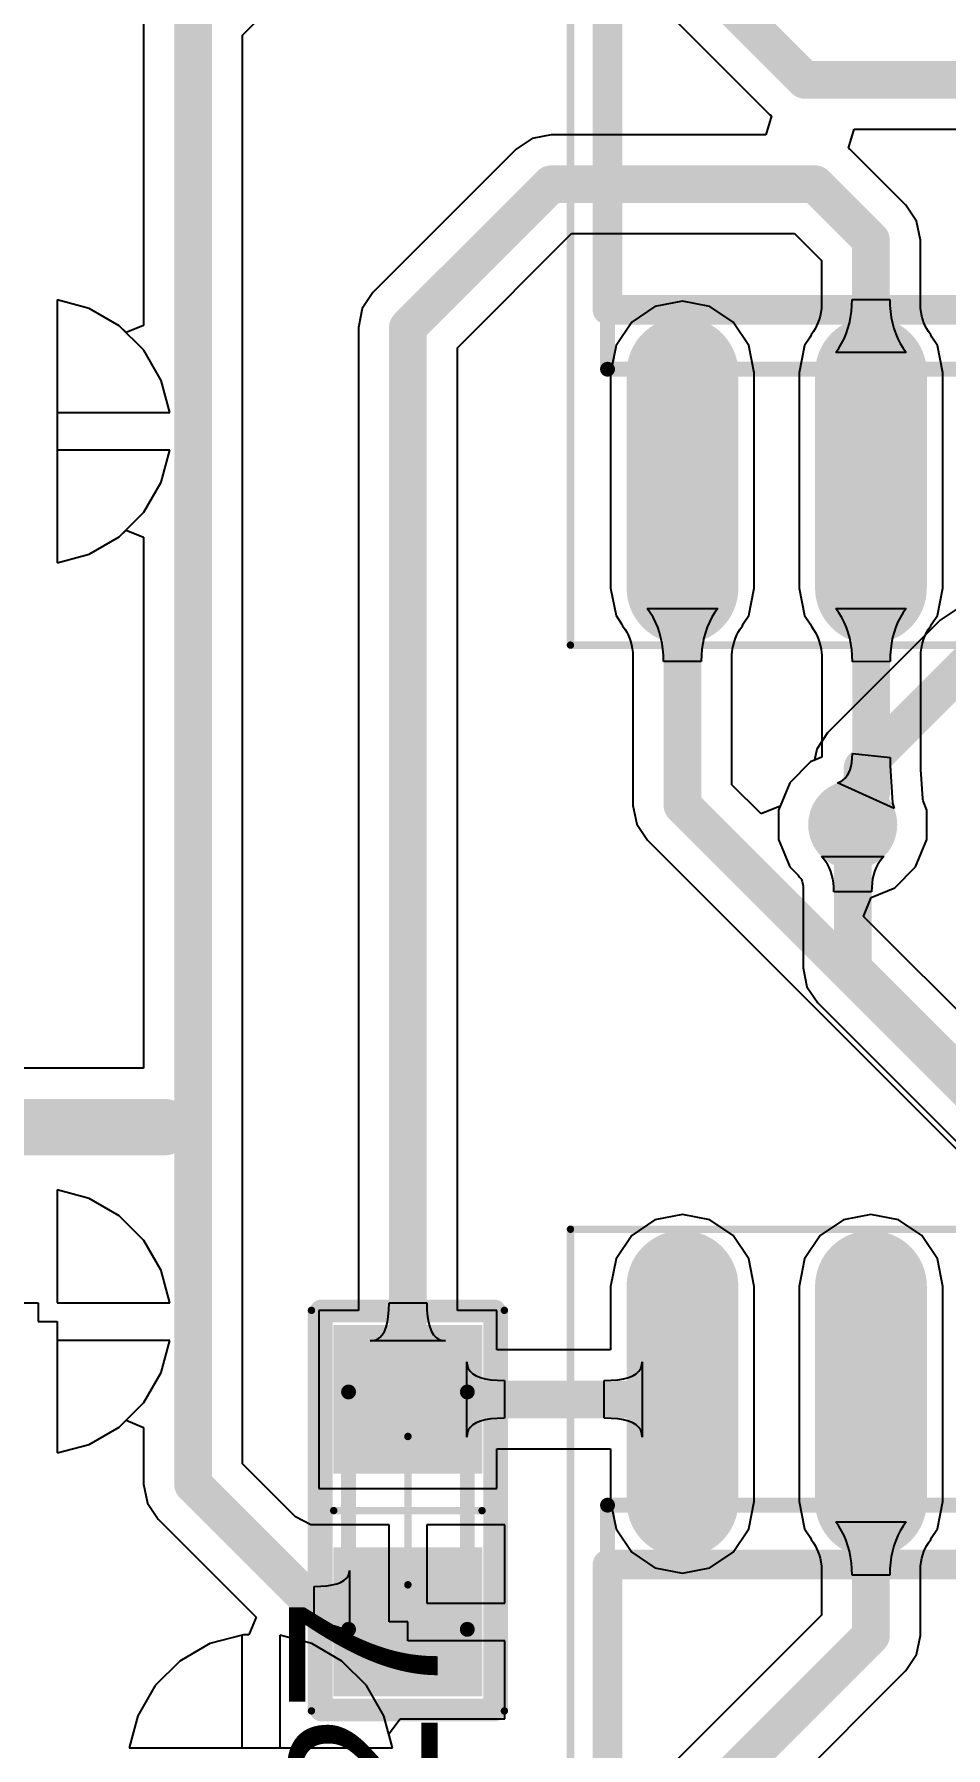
# Model space of a CAD drawing. Header units: inches. Extents: x 1.37 to 4.6, y 1.74 to 5.29.
# Drawn here: x 1.7706 to 2.0124, y 2.4853 to 2.94 of the extents above; entities that cross this region are included whole.
import ezdxf

# ---------------------------------------------------------------- set-up
doc = ezdxf.new("R2010")
doc.units = ezdxf.units.IN
doc.header["$MEASUREMENT"] = 0
for name, color, linetype in [('BottomLayer', 5, 'Continuous'), ('Mechanical13', 56, 'Continuous'), ('Mechanical15', 56, 'Continuous'), ('TopLayer', 1, 'Continuous'), ('TopOverlay', 2, 'Continuous'), ('TopPaste', 8, 'Continuous'), ('TopSolder', 216, 'Continuous'), ('ViaHoleLayer', 16, 'Continuous')]:
    doc.layers.add(name, color=color, linetype=linetype)
doc.styles.add('Arial', font='', dxfattribs={"height": 0.2})
doc.styles.get('Arial').set_extended_font_data('Arial')

# ---------------------------------------------------------------- blocks, each defined once
blk = doc.blocks.new('SOP_16_16')
at = {"layer": 'TopLayer'}
h = blk.add_hatch(color=1, dxfattribs=at)
edge = h.paths.add_edge_path()
edge.add_arc((0.13484, -0.125), 0.01083, 270, 450)
edge.add_line((0.13484, -0.11417), (0.07776, -0.11417))
edge.add_arc((0.07776, -0.125), 0.01083, 90, 270)
edge.add_line((0.07776, -0.13583), (0.13484, -0.13583))
h = blk.add_hatch(color=1, dxfattribs=at)
edge = h.paths.add_edge_path()
edge.add_arc((0.13484, -0.175), 0.01083, 270, 450)
edge.add_line((0.13484, -0.16417), (0.07776, -0.16417))
edge.add_arc((0.07776, -0.175), 0.01083, 90, 270)
edge.add_line((0.07776, -0.18583), (0.13484, -0.18583))
at = {"layer": 'TopPaste'}
h = blk.add_hatch(color=8, dxfattribs=at)
edge = h.paths.add_edge_path()
edge.add_arc((0.13484, -0.125), 0.01083, 270, 450)
edge.add_line((0.13484, -0.11417), (0.07776, -0.11417))
edge.add_arc((0.07776, -0.125), 0.01083, 90, 270)
edge.add_line((0.07776, -0.13583), (0.13484, -0.13583))
h = blk.add_hatch(color=8, dxfattribs=at)
edge = h.paths.add_edge_path()
edge.add_arc((0.13484, -0.175), 0.01083, 270, 450)
edge.add_line((0.13484, -0.16417), (0.07776, -0.16417))
edge.add_arc((0.07776, -0.175), 0.01083, 90, 270)
edge.add_line((0.07776, -0.18583), (0.13484, -0.18583))
at = {"layer": 'TopSolder'}
h = blk.add_hatch(color=216, dxfattribs=at)
edge = h.paths.add_edge_path()
edge.add_arc((0.13484, -0.125), 0.01483, 270, 450)
edge.add_line((0.13484, -0.11017), (0.07776, -0.11017))
edge.add_arc((0.07776, -0.125), 0.01483, 90, 270)
edge.add_line((0.07776, -0.13983), (0.13484, -0.13983))
h = blk.add_hatch(color=216, dxfattribs=at)
edge = h.paths.add_edge_path()
edge.add_arc((0.13484, -0.175), 0.01483, 270, 450)
edge.add_line((0.13484, -0.16017), (0.07776, -0.16017))
edge.add_arc((0.07776, -0.175), 0.01483, 90, 270)
edge.add_line((0.07776, -0.18983), (0.13484, -0.18983))
at = {"layer": 'Mechanical13', "const_width": 0.00394}
for points in [[(0.07677, -0.19488), (0.07677, 0.19488)], [(0.07677, -0.19488), (-0.07677, -0.19488)]]:
    blk.add_lwpolyline(points, dxfattribs=at)
at = {"layer": 'Mechanical13', "const_width": 0.00197}
blk.add_lwpolyline([(0.07579, -0.19488, 1), (0.07776, -0.19488, 1)], format="xyb", close=True, dxfattribs=at)
blk.add_lwpolyline([(0.07579, -0.19488, 1), (0.07776, -0.19488, 1)], format="xyb", close=True, dxfattribs=at)
at = {"layer": 'Mechanical15', "const_width": 0.00197}
for points in [[(0.15, -0.20472), (0.15, 0.20472)], [(0.15, -0.20472), (-0.15, -0.20472)]]:
    blk.add_lwpolyline(points, dxfattribs=at)
at = {"layer": 'Mechanical15', "const_width": 0.000984}
blk.add_lwpolyline([(0.14951, -0.20472, 1), (0.15049, -0.20472, 1)], format="xyb", close=True, dxfattribs=at)
blk.add_lwpolyline([(0.14951, -0.20472, 1), (0.15049, -0.20472, 1)], format="xyb", close=True, dxfattribs=at)
at = {"layer": 'TopOverlay', "const_width": 0.00787}
for points in [[(0.06102, -0.19488), (0.06102, 0.19488)], [(0.06102, -0.19488), (-0.06102, -0.19488)]]:
    blk.add_lwpolyline(points, dxfattribs=at)
at = {"layer": 'TopOverlay', "const_width": 0.00394}
blk.add_lwpolyline([(0.05906, -0.19488, 1), (0.06299, -0.19488, 1)], format="xyb", close=True, dxfattribs=at)
blk.add_lwpolyline([(0.05906, -0.19488, 1), (0.06299, -0.19488, 1)], format="xyb", close=True, dxfattribs=at)
blk = doc.blocks.new('SOP_16_17')
at = {"layer": 'TopLayer'}
h = blk.add_hatch(color=1, dxfattribs=at)
edge = h.paths.add_edge_path()
edge.add_arc((0.13484, 0.175), 0.01083, 270, 450)
edge.add_line((0.13484, 0.18583), (0.07776, 0.18583))
edge.add_arc((0.07776, 0.175), 0.01083, 90, 270)
edge.add_line((0.07776, 0.16417), (0.13484, 0.16417))
h = blk.add_hatch(color=1, dxfattribs=at)
edge = h.paths.add_edge_path()
edge.add_arc((0.13484, 0.125), 0.01083, 270, 450)
edge.add_line((0.13484, 0.13583), (0.07776, 0.13583))
edge.add_arc((0.07776, 0.125), 0.01083, 90, 270)
edge.add_line((0.07776, 0.11417), (0.13484, 0.11417))
at = {"layer": 'TopPaste'}
h = blk.add_hatch(color=8, dxfattribs=at)
edge = h.paths.add_edge_path()
edge.add_arc((0.13484, 0.175), 0.01083, 270, 450)
edge.add_line((0.13484, 0.18583), (0.07776, 0.18583))
edge.add_arc((0.07776, 0.175), 0.01083, 90, 270)
edge.add_line((0.07776, 0.16417), (0.13484, 0.16417))
h = blk.add_hatch(color=8, dxfattribs=at)
edge = h.paths.add_edge_path()
edge.add_arc((0.13484, 0.125), 0.01083, 270, 450)
edge.add_line((0.13484, 0.13583), (0.07776, 0.13583))
edge.add_arc((0.07776, 0.125), 0.01083, 90, 270)
edge.add_line((0.07776, 0.11417), (0.13484, 0.11417))
at = {"layer": 'TopSolder'}
h = blk.add_hatch(color=216, dxfattribs=at)
edge = h.paths.add_edge_path()
edge.add_arc((0.13484, 0.175), 0.01483, 270, 450)
edge.add_line((0.13484, 0.18983), (0.07776, 0.18983))
edge.add_arc((0.07776, 0.175), 0.01483, 90, 270)
edge.add_line((0.07776, 0.16017), (0.13484, 0.16017))
h = blk.add_hatch(color=216, dxfattribs=at)
edge = h.paths.add_edge_path()
edge.add_arc((0.13484, 0.125), 0.01483, 270, 450)
edge.add_line((0.13484, 0.13983), (0.07776, 0.13983))
edge.add_arc((0.07776, 0.125), 0.01483, 90, 270)
edge.add_line((0.07776, 0.11017), (0.13484, 0.11017))
at = {"layer": 'Mechanical13', "const_width": 0.00394}
for points in [[(-0.07677, 0.19488), (0.07677, 0.19488)], [(0.07677, 0.19488), (0.07677, -0.19488)]]:
    blk.add_lwpolyline(points, dxfattribs=at)
at = {"layer": 'Mechanical13', "const_width": 0.00197}
blk.add_lwpolyline([(0.07579, 0.19488, 1), (0.07776, 0.19488, 1)], format="xyb", close=True, dxfattribs=at)
blk.add_lwpolyline([(0.07579, 0.19488, 1), (0.07776, 0.19488, 1)], format="xyb", close=True, dxfattribs=at)
at = {"layer": 'Mechanical15', "const_width": 0.00197}
for points in [[(-0.15, 0.20472), (0.15, 0.20472)], [(0.15, 0.20472), (0.15, -0.20472)]]:
    blk.add_lwpolyline(points, dxfattribs=at)
at = {"layer": 'Mechanical15', "const_width": 0.000984}
blk.add_lwpolyline([(0.14951, 0.20472, 1), (0.15049, 0.20472, 1)], format="xyb", close=True, dxfattribs=at)
blk.add_lwpolyline([(0.14951, 0.20472, 1), (0.15049, 0.20472, 1)], format="xyb", close=True, dxfattribs=at)
at = {"layer": 'TopOverlay', "const_width": 0.00787}
for points in [[(-0.06102, 0.19488), (0.06102, 0.19488)], [(0.06102, 0.19488), (0.06102, -0.19488)]]:
    blk.add_lwpolyline(points, dxfattribs=at)
at = {"layer": 'TopOverlay', "const_width": 0.00394}
blk.add_lwpolyline([(0.05906, 0.19488, 1), (0.06299, 0.19488, 1)], format="xyb", close=True, dxfattribs=at)
blk.add_lwpolyline([(0.05906, 0.19488, 1), (0.06299, 0.19488, 1)], format="xyb", close=True, dxfattribs=at)
blk = doc.blocks.new('CAP_0603_161')
at = {"layer": 'TopLayer'}
for points in [[(-0.04728, 0.01875), (-0.01578, 0.01875), (-0.01578, -0.01275), (-0.04728, -0.01275)], [(0.01178, 0.01875), (0.04328, 0.01875), (0.04328, -0.01275), (0.01178, -0.01275)]]:
    blk.add_hatch(color=1, dxfattribs=at).paths.add_polyline_path(points)
at = {"layer": 'TopPaste'}
for points in [[(-0.04728, 0.01875), (-0.01578, 0.01875), (-0.01578, -0.01275), (-0.04728, -0.01275)], [(0.01178, 0.01875), (0.04328, 0.01875), (0.04328, -0.01275), (0.01178, -0.01275)]]:
    blk.add_hatch(color=8, dxfattribs=at).paths.add_polyline_path(points)
at = {"layer": 'TopSolder'}
for points in [[(-0.05128, 0.02275), (-0.01178, 0.02275), (-0.01178, -0.01675), (-0.05128, -0.01675)], [(0.00778, 0.02275), (0.04728, 0.02275), (0.04728, -0.01675), (0.00778, -0.01675)]]:
    blk.add_hatch(color=216, dxfattribs=at).paths.add_polyline_path(points)
at = {"layer": 'Mechanical13', "const_width": 0.00394}
for points in [[(-0.0335, 0.01875), (0.0295, 0.01875)], [(-0.0335, 0.01875), (-0.0335, -0.01275)], [(0.0295, 0.01875), (0.0295, -0.01275)], [(-0.0335, -0.01275), (0.0295, -0.01275)]]:
    blk.add_lwpolyline(points, dxfattribs=at)
at = {"layer": 'Mechanical13', "const_width": 0.00197}
for points in [[(-0.03448, 0.01875, 1), (-0.03251, 0.01875, 1)], [(-0.03448, 0.01875, 1), (-0.03251, 0.01875, 1)], [(0.02851, 0.01875, 1), (0.03048, 0.01875, 1)], [(0.02851, 0.01875, 1), (0.03048, 0.01875, 1)], [(-0.03448, -0.01275, 1), (-0.03251, -0.01275, 1)], [(-0.03448, -0.01275, 1), (-0.03251, -0.01275, 1)], [(0.02851, -0.01275, 1), (0.03048, -0.01275, 1)], [(0.02851, -0.01275, 1), (0.03048, -0.01275, 1)]]:
    blk.add_lwpolyline(points, format="xyb", close=True, dxfattribs=at)
at = {"layer": 'Mechanical15', "const_width": 0.00197}
for points in [[(-0.05515, 0.02859), (0.05115, 0.02859)], [(-0.05515, 0.02859), (-0.05515, -0.02259)], [(0.05115, 0.02859), (0.05115, -0.02259)], [(-0.002, 0.02269), (-0.002, -0.01668)], [(-0.02168, 0.003), (0.01768, 0.003)], [(-0.05515, -0.02259), (0.05115, -0.02259)]]:
    blk.add_lwpolyline(points, dxfattribs=at)
at = {"layer": 'Mechanical15', "const_width": 0.000984}
for points in [[(-0.05564, 0.02859, 1), (-0.05466, 0.02859, 1)], [(-0.05564, 0.02859, 1), (-0.05466, 0.02859, 1)], [(0.05066, 0.02859, 1), (0.05164, 0.02859, 1)], [(0.05066, 0.02859, 1), (0.05164, 0.02859, 1)], [(-0.00249, 0.02269, 1), (-0.00151, 0.02269, 1)], [(-0.02218, 0.003, 1), (-0.02119, 0.003, 1)], [(0.01719, 0.003, 1), (0.01818, 0.003, 1)], [(-0.00249, -0.01668, 1), (-0.00151, -0.01668, 1)], [(-0.05564, -0.02259, 1), (-0.05466, -0.02259, 1)], [(-0.05564, -0.02259, 1), (-0.05466, -0.02259, 1)], [(0.05066, -0.02259, 1), (0.05164, -0.02259, 1)], [(0.05066, -0.02259, 1), (0.05164, -0.02259, 1)]]:
    blk.add_lwpolyline(points, format="xyb", close=True, dxfattribs=at)
at = {"layer": 'TopOverlay', "const_width": 0.006}
for points in [[(-0.05492, 0.026), (-0.048, 0.026)], [(-0.05492, 0.026), (-0.05492, -0.02)], [(-0.048, 0.026), (0.051, 0.026)], [(0.051, 0.026), (0.051, -0.02)], [(-0.05492, -0.02), (0.051, -0.02)]]:
    blk.add_lwpolyline(points, dxfattribs=at)
at = {"layer": 'TopOverlay', "const_width": 0.003}
for points in [[(-0.05642, 0.026, 1), (-0.05342, 0.026, 1)], [(-0.05642, 0.026, 1), (-0.05342, 0.026, 1)], [(-0.0495, 0.026, 1), (-0.0465, 0.026, 1)], [(-0.0495, 0.026, 1), (-0.0465, 0.026, 1)], [(0.0495, 0.026, 1), (0.0525, 0.026, 1)], [(0.0495, 0.026, 1), (0.0525, 0.026, 1)], [(-0.05642, -0.02, 1), (-0.05342, -0.02, 1)], [(-0.05642, -0.02, 1), (-0.05342, -0.02, 1)], [(0.0495, -0.02, 1), (0.0525, -0.02, 1)], [(0.0495, -0.02, 1), (0.0525, -0.02, 1)]]:
    blk.add_lwpolyline(points, format="xyb", close=True, dxfattribs=at)

msp = doc.modelspace()

# ---------------------------------------------------------------- hatches: boundary and pattern name
at = {"layer": 'BottomLayer'}
h = msp.add_hatch(color=5, dxfattribs=at)
edge = h.paths.add_edge_path()
edge.add_arc((1.98772, 2.73023), 0.01181, 0, 360)
at = {"layer": 'TopLayer'}
h = msp.add_hatch(color=1, dxfattribs=at)
edge = h.paths.add_edge_path()
edge.add_arc((1.98772, 2.73023), 0.01181, 0, 360)
at = {"layer": 'ViaHoleLayer'}
h = msp.add_hatch(color=16, dxfattribs=at)
edge = h.paths.add_edge_path()
edge.add_arc((1.98772, 2.73023), 0.00591, 0, 360)

# ---------------------------------------------------------------- linework, layer by layer
at = {"layer": 'BottomLayer'}
for p, q in [((1.78516, 2.86726), (1.77665, 2.86954)), ((1.77665, 2.86954), (1.77665, 2.83964)), ((1.79314, 2.86265), (1.78516, 2.86726)), ((1.79966, 2.85614), (1.79314, 2.86265)), ((1.80427, 2.84815), (1.79966, 2.85614)), ((1.80655, 2.83964), (1.80427, 2.84815)), ((1.77665, 2.83964), (1.80655, 2.83964)), ((1.80655, 2.82964), (1.77665, 2.82964)), ((1.77665, 2.82964), (1.77665, 2.79975)), ((1.80427, 2.82114), (1.80655, 2.82964)), ((1.79966, 2.81315), (1.80427, 2.82114)), ((1.79314, 2.80664), (1.79966, 2.81315)), ((1.78516, 2.80203), (1.79314, 2.80664)), ((1.77665, 2.79975), (1.78516, 2.80203)), ((2.01521, 2.78736), (2.01095, 2.78451)), ((2.01095, 2.78451), (1.98104, 2.7546)), ((1.98104, 2.7546), (1.97819, 2.75034)), ((1.97656, 2.74692), (1.97103, 2.74138)), ((1.9776, 2.74735), (1.97656, 2.74692)), ((1.97819, 2.75034), (1.9776, 2.74735)), ((1.97103, 2.74138), (1.96803, 2.73415)), ((1.96803, 2.73415), (1.96803, 2.72632)), ((1.96803, 2.72632), (1.97103, 2.71908)), ((1.98007, 2.72113), (1.97945, 2.7218)), ((1.97945, 2.7218), (1.99598, 2.7218)), ((1.98062, 2.7204), (1.98007, 2.72113)), ((1.98111, 2.71961), (1.98062, 2.7204)), ((1.98154, 2.71876), (1.98111, 2.71961)), ((1.99432, 2.71961), (1.99389, 2.71876)), ((1.99481, 2.7204), (1.99432, 2.71961)), ((1.99536, 2.72113), (1.99481, 2.7204)), ((1.99598, 2.7218), (1.99536, 2.72113)), ((1.97103, 2.71908), (1.97323, 2.71688)), ((1.97323, 2.71688), (1.97356, 2.71634)), ((1.97356, 2.71634), (1.97392, 2.71595)), ((1.97392, 2.71595), (1.97401, 2.71583)), ((1.97401, 2.71583), (1.9741, 2.71568)), ((1.9741, 2.71568), (1.97421, 2.71548)), ((1.97421, 2.71548), (1.97431, 2.7152)), ((1.97431, 2.7152), (1.97442, 2.71484)), ((1.97442, 2.71484), (1.97452, 2.71439)), ((1.9819, 2.71786), (1.98154, 2.71876)), ((1.98219, 2.71689), (1.9819, 2.71786)), ((1.98242, 2.71587), (1.98219, 2.71689)), ((1.98258, 2.71479), (1.98242, 2.71587)), ((1.98268, 2.71364), (1.98258, 2.71479)), ((1.99285, 2.71479), (1.99275, 2.71364)), ((1.99301, 2.71587), (1.99285, 2.71479)), ((1.99324, 2.71689), (1.99301, 2.71587)), ((1.99353, 2.71786), (1.99324, 2.71689)), ((1.99389, 2.71876), (1.99353, 2.71786)), ((1.97452, 2.71439), (1.97459, 2.71397)), ((1.97459, 2.71397), (1.97459, 2.69228)), ((1.98272, 2.71244), (1.98268, 2.71364)), ((1.99272, 2.71244), (1.98272, 2.71244)), ((1.99275, 2.71364), (1.99272, 2.71244)), ((1.97459, 2.69228), (1.97559, 2.68726)), ((1.97559, 2.68726), (1.97843, 2.683)), ((1.97843, 2.683), (2.03049, 2.63095)), ((1.78516, 2.63104), (1.77665, 2.63332)), ((1.77665, 2.63332), (1.77665, 2.60342)), ((1.79314, 2.62643), (1.78516, 2.63104)), ((1.79966, 2.61991), (1.79314, 2.62643)), ((1.80427, 2.61193), (1.79966, 2.61991)), ((1.80655, 2.60342), (1.80427, 2.61193)), ((1.77665, 2.60342), (1.80655, 2.60342)), ((1.80655, 2.59342), (1.77665, 2.59342)), ((1.77665, 2.59342), (1.77665, 2.56353)), ((1.80427, 2.58491), (1.80655, 2.59342)), ((1.79966, 2.57693), (1.80427, 2.58491)), ((1.79314, 2.57042), (1.79966, 2.57693)), ((1.78516, 2.56581), (1.79314, 2.57042)), ((1.77665, 2.56353), (1.78516, 2.56581)), ((1.82571, 2.51521), (1.8172, 2.51293)), ((1.82571, 2.48531), (1.82571, 2.51521)), ((1.84422, 2.51293), (1.83571, 2.51521)), ((1.83571, 2.51521), (1.83571, 2.48531)), ((1.8172, 2.51293), (1.80922, 2.50832)), ((1.8522, 2.50832), (1.84422, 2.51293)), ((1.80922, 2.50832), (1.8027, 2.5018)), ((1.85872, 2.5018), (1.8522, 2.50832)), ((1.8027, 2.5018), (1.79809, 2.49382)), ((1.86332, 2.49382), (1.85872, 2.5018)), ((1.79809, 2.49382), (1.79581, 2.48531)), ((1.8656, 2.48531), (1.86332, 2.49382)), ((1.79581, 2.48531), (1.82571, 2.48531)), ((1.83571, 2.48531), (1.8656, 2.48531))]:
    msp.add_line(p, q, dxfattribs=at)
at = {"layer": 'BottomLayer', "const_width": 0.01}
for points in [[(1.99032, 2.74532), (2.02023, 2.77523)], [(1.99032, 2.73284), (1.99032, 2.74532)], [(1.98772, 2.73023), (1.99032, 2.73284)], [(1.98772, 2.69228), (1.98772, 2.73023)], [(1.98772, 2.69228), (2.03977, 2.64023)]]:
    msp.add_lwpolyline(points, dxfattribs=at)
at = {"layer": 'BottomLayer', "const_width": 0.005}
for points in [[(1.98782, 2.74532, 1), (1.99282, 2.74532, 1)], [(1.98782, 2.74532, 1), (1.99282, 2.74532, 1)], [(1.98782, 2.73284, 1), (1.99282, 2.73284, 1)], [(1.98782, 2.73284, 1), (1.99282, 2.73284, 1)], [(1.98522, 2.73023, 1), (1.99022, 2.73023, 1)], [(1.98522, 2.73023, 1), (1.99022, 2.73023, 1)], [(1.98522, 2.69228, 1), (1.99022, 2.69228, 1)], [(1.98522, 2.69228, 1), (1.99022, 2.69228, 1)]]:
    msp.add_lwpolyline(points, format="xyb", close=True, dxfattribs=at)
at = {"layer": 'TopLayer'}
for p, q in [((1.82584, 2.93979), (1.90713, 3.02109)), ((1.93328, 2.95111), (1.96575, 2.91863)), ((1.79959, 2.94523), (1.79959, 2.86274)), ((1.82584, 2.56067), (1.82584, 2.93979)), ((1.96616, 2.91836), (1.96464, 2.91336)), ((1.96575, 2.91863), (1.96616, 2.91836)), ((1.98659, 2.90979), (1.98811, 2.91479)), ((1.98811, 2.91479), (2.0946, 2.91479)), ((1.90269, 2.91236), (1.89843, 2.90951)), ((1.90772, 2.91336), (1.90269, 2.91236)), ((1.96464, 2.91336), (1.90772, 2.91336)), ((1.89843, 2.90951), (1.86043, 2.87151)), ((1.987, 2.90951), (1.98659, 2.90979)), ((2.00184, 2.89467), (1.987, 2.90951)), ((2.00468, 2.89041), (2.00184, 2.89467)), ((2.00568, 2.88539), (2.00468, 2.89041)), ((1.88284, 2.85679), (1.91315, 2.88711)), ((1.91315, 2.88711), (1.97228, 2.88711)), ((1.97228, 2.88711), (1.97943, 2.87995)), ((2.00568, 2.86767), (2.00568, 2.88539)), ((1.97943, 2.87995), (1.97943, 2.86767)), ((1.78516, 2.86726), (1.77665, 2.86954)), ((1.77665, 2.86954), (1.77665, 2.83464)), ((1.86043, 2.87151), (1.85759, 2.86725)), ((1.94256, 2.86922), (1.93526, 2.86777)), ((1.94985, 2.86777), (1.94256, 2.86922)), ((1.98751, 2.86801), (1.98756, 2.86967)), ((1.98756, 2.86967), (1.99756, 2.86967)), ((1.99756, 2.86967), (1.9976, 2.86801)), ((1.79314, 2.86265), (1.78516, 2.86726)), ((1.85759, 2.86725), (1.85659, 2.86223)), ((1.93526, 2.86777), (1.92908, 2.86364)), ((1.95604, 2.86364), (1.94985, 2.86777)), ((1.97905, 2.86522), (1.97879, 2.86429)), ((1.97925, 2.86622), (1.97905, 2.86522)), ((1.9794, 2.86729), (1.97925, 2.86622)), ((1.97943, 2.86767), (1.9794, 2.86729)), ((1.98686, 2.86336), (1.98717, 2.86486)), ((1.98717, 2.86486), (1.98738, 2.86641)), ((1.98738, 2.86641), (1.98751, 2.86801)), ((1.9976, 2.86801), (1.99773, 2.86641)), ((1.99773, 2.86641), (1.99795, 2.86486)), ((1.99795, 2.86486), (1.99825, 2.86336)), ((2.00571, 2.86729), (2.00568, 2.86767)), ((2.00587, 2.86622), (2.00571, 2.86729)), ((2.00607, 2.86522), (2.00587, 2.86622)), ((2.00632, 2.86429), (2.00607, 2.86522)), ((1.79497, 2.86083), (1.79314, 2.86265)), ((1.79959, 2.86274), (1.79497, 2.86083)), ((1.85659, 2.86223), (1.85659, 2.60138)), ((1.92908, 2.86364), (1.92494, 2.85745)), ((1.96017, 2.85745), (1.95604, 2.86364)), ((1.97666, 2.86021), (1.97642, 2.85966)), ((1.97732, 2.86114), (1.97666, 2.86021)), ((1.97776, 2.86186), (1.97732, 2.86114)), ((1.97815, 2.86262), (1.97776, 2.86186)), ((1.97849, 2.86343), (1.97815, 2.86262)), ((1.97879, 2.86429), (1.97849, 2.86343)), ((1.98543, 2.85921), (1.98599, 2.86054)), ((1.98599, 2.86054), (1.98647, 2.86192)), ((1.98647, 2.86192), (1.98686, 2.86336)), ((1.99825, 2.86336), (1.99865, 2.86192)), ((1.99865, 2.86192), (1.99912, 2.86054)), ((1.99912, 2.86054), (1.99969, 2.85921)), ((2.00662, 2.86343), (2.00632, 2.86429)), ((2.00696, 2.86262), (2.00662, 2.86343)), ((2.00735, 2.86186), (2.00696, 2.86262)), ((2.00779, 2.86114), (2.00735, 2.86186)), ((2.00845, 2.86021), (2.00779, 2.86114)), ((2.0087, 2.85966), (2.00845, 2.86021)), ((1.88284, 2.60138), (1.88284, 2.85679)), ((1.92494, 2.85745), (1.92349, 2.85016)), ((1.96162, 2.85016), (1.96017, 2.85745)), ((1.97494, 2.85745), (1.97349, 2.85016)), ((1.97642, 2.85966), (1.97494, 2.85745)), ((1.98321, 2.85556), (1.98403, 2.85672)), ((2.00191, 2.85556), (1.98321, 2.85556)), ((1.98403, 2.85672), (1.98477, 2.85794)), ((1.98477, 2.85794), (1.98543, 2.85921)), ((1.99969, 2.85921), (2.00034, 2.85794)), ((2.00034, 2.85794), (2.00108, 2.85672)), ((2.00108, 2.85672), (2.00191, 2.85556)), ((2.01017, 2.85745), (2.0087, 2.85966)), ((2.01162, 2.85016), (2.01017, 2.85745)), ((1.92349, 2.85016), (1.92349, 2.79307)), ((1.96162, 2.79307), (1.96162, 2.85016)), ((1.97349, 2.85016), (1.97349, 2.79307)), ((2.01162, 2.79307), (2.01162, 2.85016)), ((1.77665, 2.83464), (1.77665, 2.79975)), ((1.78516, 2.80203), (1.79314, 2.80664)), ((1.79314, 2.80664), (1.79497, 2.80846)), ((1.79497, 2.80846), (1.79959, 2.80655)), ((1.79959, 2.80655), (1.79959, 2.66568)), ((1.77665, 2.79975), (1.78516, 2.80203)), ((1.92349, 2.79307), (1.92494, 2.78577)), ((1.96017, 2.78577), (1.96162, 2.79307)), ((1.97349, 2.79307), (1.97494, 2.78577)), ((2.01017, 2.78577), (2.01162, 2.79307)), ((1.93403, 2.78651), (1.93321, 2.78767)), ((1.93321, 2.78767), (1.95191, 2.78767)), ((1.95191, 2.78767), (1.95108, 2.78651)), ((1.98405, 2.78649), (1.98321, 2.78767)), ((1.98321, 2.78767), (2.00191, 2.78767)), ((2.00191, 2.78767), (2.0011, 2.78653)), ((1.92494, 2.78577), (1.92642, 2.78356)), ((1.92642, 2.78356), (1.92666, 2.78302)), ((1.92666, 2.78302), (1.92732, 2.78209)), ((1.93477, 2.78529), (1.93403, 2.78651)), ((1.93543, 2.78402), (1.93477, 2.78529)), ((1.93599, 2.78269), (1.93543, 2.78402)), ((1.94969, 2.78402), (1.94912, 2.78269)), ((1.95034, 2.78529), (1.94969, 2.78402)), ((1.95108, 2.78651), (1.95034, 2.78529)), ((1.95779, 2.78209), (1.95845, 2.78302)), ((1.95845, 2.78302), (1.9587, 2.78356)), ((1.9587, 2.78356), (1.96017, 2.78577)), ((1.97494, 2.78577), (1.97642, 2.78356)), ((1.97642, 2.78356), (1.97667, 2.78301)), ((1.97667, 2.78301), (1.97735, 2.78206)), ((1.9848, 2.78526), (1.98405, 2.78649)), ((1.98547, 2.78397), (1.9848, 2.78526)), ((1.98604, 2.78263), (1.98547, 2.78397)), ((1.99973, 2.78406), (1.99917, 2.78274)), ((2.00037, 2.78532), (1.99973, 2.78406)), ((2.0011, 2.78653), (2.00037, 2.78532)), ((2.00782, 2.78212), (2.00846, 2.78302)), ((2.00846, 2.78302), (2.0087, 2.78357)), ((2.0087, 2.78357), (2.01017, 2.78577)), ((1.92732, 2.78209), (1.92776, 2.78137)), ((1.92776, 2.78137), (1.92815, 2.78061)), ((1.92815, 2.78061), (1.92849, 2.7798)), ((1.92849, 2.7798), (1.92879, 2.77894)), ((1.92879, 2.77894), (1.92905, 2.77801)), ((1.93647, 2.7813), (1.93599, 2.78269)), ((1.93686, 2.77987), (1.93647, 2.7813)), ((1.93717, 2.77837), (1.93686, 2.77987)), ((1.93738, 2.77682), (1.93717, 2.77837)), ((1.94795, 2.77837), (1.94773, 2.77682)), ((1.94825, 2.77987), (1.94795, 2.77837)), ((1.94865, 2.7813), (1.94825, 2.77987)), ((1.94912, 2.78269), (1.94865, 2.7813)), ((1.95607, 2.77801), (1.95632, 2.77894)), ((1.95632, 2.77894), (1.95662, 2.7798)), ((1.95662, 2.7798), (1.95696, 2.78061)), ((1.95696, 2.78061), (1.95735, 2.78137)), ((1.95735, 2.78137), (1.95779, 2.78209)), ((1.97735, 2.78206), (1.9778, 2.78131)), ((1.9778, 2.78131), (1.9782, 2.78054)), ((1.9782, 2.78054), (1.97856, 2.77971)), ((1.97856, 2.77971), (1.97886, 2.77884)), ((1.97886, 2.77884), (1.97912, 2.77792)), ((1.98653, 2.78125), (1.98604, 2.78263)), ((1.98693, 2.7798), (1.98653, 2.78125)), ((1.98724, 2.77831), (1.98693, 2.7798)), ((1.98746, 2.77677), (1.98724, 2.77831)), ((1.99802, 2.77843), (1.99781, 2.77687)), ((1.99832, 2.77993), (1.99802, 2.77843)), ((1.9987, 2.78136), (1.99832, 2.77993)), ((1.99917, 2.78274), (1.9987, 2.78136)), ((2.00614, 2.7781), (2.00639, 2.77903)), ((2.00639, 2.77903), (2.00668, 2.77989)), ((2.00668, 2.77989), (2.00702, 2.78068)), ((2.00702, 2.78068), (2.0074, 2.78142)), ((2.0074, 2.78142), (2.00782, 2.78212)), ((1.92905, 2.77801), (1.92925, 2.77701)), ((1.92925, 2.77701), (1.9294, 2.77594)), ((1.9294, 2.77594), (1.92943, 2.77556)), ((1.92943, 2.77556), (1.92943, 2.73539)), ((1.93751, 2.77521), (1.93738, 2.77682)), ((1.93756, 2.77355), (1.93751, 2.77521)), ((1.9476, 2.77521), (1.94756, 2.77355)), ((1.94773, 2.77682), (1.9476, 2.77521)), ((1.95568, 2.77556), (1.95571, 2.77594)), ((1.95568, 2.74083), (1.95568, 2.77556)), ((1.95571, 2.77594), (1.95587, 2.77701)), ((1.95587, 2.77701), (1.95607, 2.77801)), ((1.97912, 2.77792), (1.97933, 2.77692)), ((1.97933, 2.77692), (1.97948, 2.77586)), ((1.97948, 2.77586), (1.97951, 2.77548)), ((1.97951, 2.77548), (1.97951, 2.74814)), ((1.98759, 2.77517), (1.98746, 2.77677)), ((1.98764, 2.77352), (1.98759, 2.77517)), ((1.99768, 2.77526), (1.99764, 2.77358)), ((1.99781, 2.77687), (1.99768, 2.77526)), ((2.00576, 2.77564), (2.00579, 2.77601)), ((2.00576, 2.74495), (2.00576, 2.77564)), ((2.00579, 2.77601), (2.00594, 2.77709)), ((2.00594, 2.77709), (2.00614, 2.7781)), ((1.94756, 2.77355), (1.93756, 2.77355)), ((1.99764, 2.77358), (1.98764, 2.77352)), ((1.97656, 2.74692), (1.97103, 2.74138)), ((1.97951, 2.74814), (1.97656, 2.74692)), ((1.98728, 2.74575), (1.98748, 2.74678)), ((1.98748, 2.74678), (1.9876, 2.7479)), ((1.9876, 2.7479), (1.98764, 2.74913)), ((1.98764, 2.74913), (1.99764, 2.74805)), ((1.99764, 2.74805), (1.99765, 2.74598)), ((1.98446, 2.74168), (1.98513, 2.74211)), ((1.98513, 2.74211), (1.98571, 2.74264)), ((1.98571, 2.74264), (1.98622, 2.74327)), ((1.98622, 2.74327), (1.98666, 2.744)), ((1.98666, 2.744), (1.98701, 2.74482)), ((1.98701, 2.74482), (1.98728, 2.74575)), ((1.99765, 2.74598), (1.99832, 2.73597)), ((2.00628, 2.73722), (2.00576, 2.74495)), ((1.96341, 2.7331), (1.95568, 2.74083)), ((1.97103, 2.74138), (1.96844, 2.73514)), ((1.98371, 2.74134), (1.98446, 2.74168)), ((1.9987, 2.73456), (1.98371, 2.74134)), ((1.92943, 2.73539), (1.93043, 2.73037)), ((1.96844, 2.73514), (1.96341, 2.7331)), ((1.99832, 2.73597), (1.9985, 2.73519)), ((1.9985, 2.73519), (1.9987, 2.73456)), ((2.00634, 2.73705), (2.00628, 2.73722)), ((2.00639, 2.73658), (2.00634, 2.73705)), ((2.0074, 2.73415), (2.00639, 2.73658)), ((2.0074, 2.72632), (2.0074, 2.73415)), ((1.93043, 2.73037), (1.93328, 2.72611)), ((1.93328, 2.72611), (2.02943, 2.62995)), ((2.0044, 2.71908), (2.0074, 2.72632)), ((1.99887, 2.71354), (2.0044, 2.71908)), ((1.99058, 2.70593), (1.99262, 2.71096)), ((1.99262, 2.71096), (1.99887, 2.71354)), ((2.05184, 2.64467), (1.99058, 2.70593)), ((1.79959, 2.66568), (1.55649, 2.66568)), ((1.93526, 2.62537), (1.92908, 2.62124)), ((1.94256, 2.62682), (1.93526, 2.62537)), ((1.94985, 2.62537), (1.94256, 2.62682)), ((1.95604, 2.62124), (1.94985, 2.62537)), ((1.98526, 2.62537), (1.97908, 2.62124)), ((1.99256, 2.62682), (1.98526, 2.62537)), ((1.99985, 2.62537), (1.99256, 2.62682)), ((2.00604, 2.62124), (1.99985, 2.62537)), ((1.92908, 2.62124), (1.92494, 2.61505)), ((1.96017, 2.61505), (1.95604, 2.62124)), ((1.97908, 2.62124), (1.97494, 2.61505)), ((2.01017, 2.61505), (2.00604, 2.62124)), ((1.92494, 2.61505), (1.92349, 2.60775)), ((1.96162, 2.60775), (1.96017, 2.61505)), ((1.97494, 2.61505), (1.97349, 2.60775)), ((2.01162, 2.60775), (2.01017, 2.61505)), ((1.92349, 2.60775), (1.92349, 2.59089)), ((1.96162, 2.55067), (1.96162, 2.60775)), ((1.97349, 2.60775), (1.97349, 2.55067)), ((2.01162, 2.55067), (2.01162, 2.60775)), ((1.73676, 2.60342), (1.77165, 2.60342)), ((1.77165, 2.60342), (1.77165, 2.59842)), ((1.85659, 2.60138), (1.84609, 2.60138)), ((1.84609, 2.60138), (1.84609, 2.55414)), ((1.86452, 2.59974), (1.86467, 2.60146)), ((1.86467, 2.60146), (1.86472, 2.60339)), ((1.86472, 2.60339), (1.87472, 2.60339)), ((1.87472, 2.60339), (1.87477, 2.60146)), ((1.87477, 2.60146), (1.87492, 2.59974)), ((1.89334, 2.60138), (1.88284, 2.60138)), ((1.89334, 2.59089), (1.89334, 2.60138)), ((1.77165, 2.59842), (1.77665, 2.59842)), ((1.77665, 2.59842), (1.77665, 2.56353)), ((1.86347, 2.5958), (1.86392, 2.59691)), ((1.86392, 2.59691), (1.86427, 2.59823)), ((1.86427, 2.59823), (1.86452, 2.59974)), ((1.87492, 2.59974), (1.87517, 2.59823)), ((1.87517, 2.59823), (1.87552, 2.59691)), ((1.87552, 2.59691), (1.87597, 2.5958)), ((1.85972, 2.59327), (1.86067, 2.59337)), ((1.87972, 2.59327), (1.85972, 2.59327)), ((1.86067, 2.59337), (1.86152, 2.59367)), ((1.86152, 2.59367), (1.86227, 2.59418)), ((1.86227, 2.59418), (1.86292, 2.59489)), ((1.86292, 2.59489), (1.86347, 2.5958)), ((1.87597, 2.5958), (1.87652, 2.59489)), ((1.87652, 2.59489), (1.87717, 2.59418)), ((1.87717, 2.59418), (1.87792, 2.59367)), ((1.87792, 2.59367), (1.87877, 2.59337)), ((1.87877, 2.59337), (1.87972, 2.59327)), ((1.88534, 2.56776), (1.88534, 2.58776)), ((1.88534, 2.58776), (1.88544, 2.58681)), ((1.92349, 2.59089), (1.89334, 2.59089)), ((1.93178, 2.58681), (1.93188, 2.58776)), ((1.93188, 2.58776), (1.93188, 2.56776)), ((1.88544, 2.58681), (1.88574, 2.58596)), ((1.88574, 2.58596), (1.88624, 2.58521)), ((1.88624, 2.58521), (1.88694, 2.58456)), ((1.88694, 2.58456), (1.88784, 2.58401)), ((1.88784, 2.58401), (1.88894, 2.58356)), ((1.88894, 2.58356), (1.89024, 2.58321)), ((1.89024, 2.58321), (1.89174, 2.58296)), ((1.89174, 2.58296), (1.89344, 2.58281)), ((1.89344, 2.58281), (1.89534, 2.58276)), ((1.89534, 2.58276), (1.89534, 2.57276)), ((1.92176, 2.58276), (1.92368, 2.58281)), ((1.92176, 2.57276), (1.92176, 2.58276)), ((1.92368, 2.58281), (1.9254, 2.58296)), ((1.9254, 2.58296), (1.92692, 2.58321)), ((1.92692, 2.58321), (1.92824, 2.58356)), ((1.92824, 2.58356), (1.92935, 2.58401)), ((1.92935, 2.58401), (1.93026, 2.58456)), ((1.93026, 2.58456), (1.93097, 2.58521)), ((1.93097, 2.58521), (1.93147, 2.58596)), ((1.93147, 2.58596), (1.93178, 2.58681)), ((1.78516, 2.56581), (1.79314, 2.57042)), ((1.79314, 2.57042), (1.79497, 2.57224)), ((1.79497, 2.57224), (1.79959, 2.57033)), ((1.79959, 2.57033), (1.79959, 2.55523)), ((1.88574, 2.56956), (1.88544, 2.56871)), ((1.88624, 2.57031), (1.88574, 2.56956)), ((1.88694, 2.57096), (1.88624, 2.57031)), ((1.88784, 2.57151), (1.88694, 2.57096)), ((1.88894, 2.57196), (1.88784, 2.57151)), ((1.89024, 2.57231), (1.88894, 2.57196)), ((1.89174, 2.57256), (1.89024, 2.57231)), ((1.89344, 2.57271), (1.89174, 2.57256)), ((1.89534, 2.57276), (1.89344, 2.57271)), ((1.92368, 2.57271), (1.92176, 2.57276)), ((1.9254, 2.57256), (1.92368, 2.57271)), ((1.92692, 2.57231), (1.9254, 2.57256)), ((1.92824, 2.57196), (1.92692, 2.57231)), ((1.92935, 2.57151), (1.92824, 2.57196)), ((1.93026, 2.57096), (1.92935, 2.57151)), ((1.93097, 2.57031), (1.93026, 2.57096)), ((1.93147, 2.56956), (1.93097, 2.57031)), ((1.93178, 2.56871), (1.93147, 2.56956)), ((1.77665, 2.56353), (1.78516, 2.56581)), ((1.88544, 2.56871), (1.88534, 2.56776)), ((1.89334, 2.55414), (1.89334, 2.56463)), ((1.89334, 2.56463), (1.92349, 2.56463)), ((1.92349, 2.56463), (1.92349, 2.55067)), ((1.93188, 2.56776), (1.93178, 2.56871)), ((1.83988, 2.54663), (1.82584, 2.56067)), ((1.79959, 2.55523), (1.80059, 2.55021)), ((1.84609, 2.55414), (1.89334, 2.55414)), ((1.80059, 2.55021), (1.80343, 2.54595)), ((1.84397, 2.54445), (1.83988, 2.54663)), ((1.92349, 2.55067), (1.92494, 2.54337)), ((1.96017, 2.54337), (1.96162, 2.55067)), ((1.97349, 2.55067), (1.97494, 2.54337)), ((2.01017, 2.54337), (2.01162, 2.55067)), ((1.80343, 2.54595), (1.82945, 2.51993)), ((1.86472, 2.54445), (1.84397, 2.54445)), ((1.84397, 2.54445), (1.84397, 2.54445)), ((1.84397, 2.54445), (1.84397, 2.54445)), ((1.86472, 2.5187), (1.86472, 2.54445)), ((1.89546, 2.54445), (1.87472, 2.54445)), ((1.87472, 2.54445), (1.87472, 2.5237)), ((1.89546, 2.5237), (1.89546, 2.54445)), ((1.92494, 2.54337), (1.92908, 2.53719)), ((1.95604, 2.53719), (1.96017, 2.54337)), ((1.97494, 2.54337), (1.97642, 2.54116)), ((1.98403, 2.54411), (1.98321, 2.54527)), ((1.98321, 2.54527), (2.00191, 2.54527)), ((1.98477, 2.54289), (1.98403, 2.54411)), ((1.98543, 2.54162), (1.98477, 2.54289)), ((2.00034, 2.54289), (1.99969, 2.54162)), ((2.00108, 2.54411), (2.00034, 2.54289)), ((2.00191, 2.54527), (2.00108, 2.54411)), ((2.0087, 2.54116), (2.01017, 2.54337)), ((1.97642, 2.54116), (1.97666, 2.54061)), ((1.97666, 2.54061), (1.97732, 2.53969)), ((1.97732, 2.53969), (1.97776, 2.53897)), ((1.97776, 2.53897), (1.97815, 2.53821)), ((1.97815, 2.53821), (1.97849, 2.5374)), ((1.97849, 2.5374), (1.97879, 2.53653)), ((1.98599, 2.54029), (1.98543, 2.54162)), ((1.98647, 2.5389), (1.98599, 2.54029)), ((1.98686, 2.53746), (1.98647, 2.5389)), ((1.98717, 2.53597), (1.98686, 2.53746)), ((1.99825, 2.53746), (1.99795, 2.53597)), ((1.99865, 2.5389), (1.99825, 2.53746)), ((1.99912, 2.54029), (1.99865, 2.5389)), ((1.99969, 2.54162), (1.99912, 2.54029)), ((2.00632, 2.53653), (2.00662, 2.5374)), ((2.00662, 2.5374), (2.00696, 2.53821)), ((2.00696, 2.53821), (2.00735, 2.53897)), ((2.00735, 2.53897), (2.00779, 2.53969)), ((2.00779, 2.53969), (2.00845, 2.54061)), ((2.00845, 2.54061), (2.0087, 2.54116)), ((1.92908, 2.53719), (1.93526, 2.53305)), ((1.93526, 2.53305), (1.94256, 2.5316)), ((1.94256, 2.5316), (1.94985, 2.53305)), ((1.94985, 2.53305), (1.95604, 2.53719)), ((1.97879, 2.53653), (1.97905, 2.53561)), ((1.97905, 2.53561), (1.97925, 2.53461)), ((1.97925, 2.53461), (1.9794, 2.53353)), ((1.9794, 2.53353), (1.97943, 2.53315)), ((1.97943, 2.53315), (1.97943, 2.52051)), ((1.98738, 2.53442), (1.98717, 2.53597)), ((1.98751, 2.53281), (1.98738, 2.53442)), ((1.98756, 2.53115), (1.98751, 2.53281)), ((1.9976, 2.53281), (1.99756, 2.53115)), ((1.99773, 2.53442), (1.9976, 2.53281)), ((1.99795, 2.53597), (1.99773, 2.53442)), ((2.00568, 2.53315), (2.00571, 2.53353)), ((2.00568, 2.51507), (2.00568, 2.53315)), ((2.00571, 2.53353), (2.00587, 2.53461)), ((2.00587, 2.53461), (2.00607, 2.53561)), ((2.00607, 2.53561), (2.00632, 2.53653)), ((1.84482, 2.52812), (1.84661, 2.52816)), ((1.84661, 2.52816), (1.8482, 2.52829)), ((1.8482, 2.52829), (1.84961, 2.52851)), ((1.84961, 2.52851), (1.85083, 2.5288)), ((1.85083, 2.5288), (1.85186, 2.52919)), ((1.85186, 2.52919), (1.85271, 2.52966)), ((1.85271, 2.52966), (1.85336, 2.53021)), ((1.85336, 2.53021), (1.85383, 2.53085)), ((1.85383, 2.53085), (1.85411, 2.53157)), ((1.85411, 2.53157), (1.85421, 2.53238)), ((1.85421, 2.53238), (1.85421, 2.51386)), ((1.99756, 2.53115), (1.98756, 2.53115)), ((1.84482, 2.51812), (1.84482, 2.52812)), ((1.87472, 2.5237), (1.89546, 2.5237)), ((1.82945, 2.51993), (1.82754, 2.51531)), ((1.97943, 2.52051), (1.89828, 2.43936)), ((1.8261, 2.51531), (1.8172, 2.51293)), ((1.82754, 2.51531), (1.8261, 2.51531)), ((1.84661, 2.51808), (1.84482, 2.51812)), ((1.8482, 2.51795), (1.84661, 2.51808)), ((1.84961, 2.51774), (1.8482, 2.51795)), ((1.85083, 2.51744), (1.84961, 2.51774)), ((1.85186, 2.51706), (1.85083, 2.51744)), ((1.85271, 2.51659), (1.85186, 2.51706)), ((1.85336, 2.51603), (1.85271, 2.51659)), ((1.85383, 2.51539), (1.85336, 2.51603)), ((1.85411, 2.51467), (1.85383, 2.51539)), ((1.85421, 2.51386), (1.85411, 2.51467)), ((1.86972, 2.5187), (1.86472, 2.5187)), ((1.86972, 2.5137), (1.86972, 2.5187)), ((2.00468, 2.51005), (2.00568, 2.51507)), ((1.8172, 2.51293), (1.80922, 2.50832)), ((1.89546, 2.5137), (1.86972, 2.5137)), ((1.89546, 2.49296), (1.89546, 2.5137)), ((2.00184, 2.50579), (2.00468, 2.51005)), ((1.80922, 2.50832), (1.8027, 2.5018)), ((1.92068, 2.42464), (2.00184, 2.50579)), ((1.8027, 2.5018), (1.79809, 2.49382)), ((1.79809, 2.49382), (1.79581, 2.48531)), ((1.86462, 2.48899), (1.86766, 2.49296)), ((1.86766, 2.49296), (1.89546, 2.49296)), ((1.8656, 2.48531), (1.86462, 2.48899)), ((1.79581, 2.48531), (1.8656, 2.48531))]:
    msp.add_line(p, q, dxfattribs=at)
for points, const_width in [([(1.94256, 2.96039), (1.97503, 2.92791)], 0.01), ([(1.81272, 2.55523), (1.81272, 2.94523)], 0.01), ([(1.97503, 2.92791), (2.10003, 2.92791)], 0.01), ([(1.86972, 2.86223), (1.90772, 2.90023)], 0.01), ([(1.90772, 2.90023), (1.97772, 2.90023)], 0.01), ([(1.97772, 2.90023), (1.99256, 2.88539)], 0.01), ([(1.99256, 2.82161), (1.99256, 2.88539)], 0.01), ([(1.86972, 2.57776), (1.86972, 2.86223)], 0.01), ([(1.94256, 2.73539), (1.94256, 2.82161)], 0.01), ([(1.99256, 2.82161), (1.99264, 2.82153)], 0.01), ([(1.99264, 2.73884), (1.99264, 2.82153)], 0.01), ([(1.94256, 2.73539), (2.04256, 2.63539)], 0.01), ([(1.55, 2.65), (1.805, 2.65)], 0.015), ([(1.86972, 2.57776), (1.94111, 2.57776)], 0.01), ([(1.94111, 2.57776), (1.94256, 2.57921)], 0.01), ([(1.99256, 2.51507), (1.99256, 2.57921)], 0.01), ([(1.81272, 2.55523), (1.84482, 2.52312)], 0.01), ([(1.84482, 2.52312), (1.8653, 2.52312)], 0.01), ([(1.8653, 2.52312), (1.86972, 2.5187)], 0.01), ([(1.90756, 2.43007), (1.99256, 2.51507)], 0.01)]:
    msp.add_lwpolyline(points, dxfattribs=dict(at, const_width=const_width))
for points, const_width in [([(1.97253, 2.92791, 1), (1.97753, 2.92791, 1)], 0.005), ([(1.97253, 2.92791, 1), (1.97753, 2.92791, 1)], 0.005), ([(1.90522, 2.90023, 1), (1.91022, 2.90023, 1)], 0.005), ([(1.90522, 2.90023, 1), (1.91022, 2.90023, 1)], 0.005), ([(1.97522, 2.90023, 1), (1.98022, 2.90023, 1)], 0.005), ([(1.97522, 2.90023, 1), (1.98022, 2.90023, 1)], 0.005), ([(1.99006, 2.88539, 1), (1.99506, 2.88539, 1)], 0.005), ([(1.99006, 2.88539, 1), (1.99506, 2.88539, 1)], 0.005), ([(1.86722, 2.86223, 1), (1.87222, 2.86223, 1)], 0.005), ([(1.86722, 2.86223, 1), (1.87222, 2.86223, 1)], 0.005), ([(1.94006, 2.82161, 1), (1.94506, 2.82161, 1)], 0.005), ([(1.99006, 2.82161, 1), (1.99506, 2.82161, 1)], 0.005), ([(1.99006, 2.82161, 1), (1.99506, 2.82161, 1)], 0.005), ([(1.99014, 2.82153, 1), (1.99514, 2.82153, 1)], 0.005), ([(1.99014, 2.82153, 1), (1.99514, 2.82153, 1)], 0.005), ([(1.99014, 2.73884, 1), (1.99514, 2.73884, 1)], 0.005), ([(1.94006, 2.73539, 1), (1.94506, 2.73539, 1)], 0.005), ([(1.94006, 2.73539, 1), (1.94506, 2.73539, 1)], 0.005), ([(1.80125, 2.65, 1), (1.80875, 2.65, 1)], 0.0075), ([(1.86722, 2.57776, 1), (1.87222, 2.57776, 1)], 0.005), ([(1.86722, 2.57776, 1), (1.87222, 2.57776, 1)], 0.005), ([(1.93861, 2.57776, 1), (1.94361, 2.57776, 1)], 0.005), ([(1.93861, 2.57776, 1), (1.94361, 2.57776, 1)], 0.005), ([(1.94006, 2.57921, 1), (1.94506, 2.57921, 1)], 0.005), ([(1.99006, 2.57921, 1), (1.99506, 2.57921, 1)], 0.005), ([(1.81022, 2.55523, 1), (1.81522, 2.55523, 1)], 0.005), ([(1.81022, 2.55523, 1), (1.81522, 2.55523, 1)], 0.005), ([(1.84232, 2.52312, 1), (1.84733, 2.52312, 1)], 0.005), ([(1.84232, 2.52312, 1), (1.84733, 2.52312, 1)], 0.005), ([(1.8628, 2.52312, 1), (1.8678, 2.52312, 1)], 0.005), ([(1.8628, 2.52312, 1), (1.8678, 2.52312, 1)], 0.005), ([(1.86722, 2.5187, 1), (1.87222, 2.5187, 1)], 0.005), ([(1.99006, 2.51507, 1), (1.99506, 2.51507, 1)], 0.005), ([(1.99006, 2.51507, 1), (1.99506, 2.51507, 1)], 0.005)]:
    msp.add_lwpolyline(points, format="xyb", close=True, dxfattribs=dict(at, const_width=const_width))

# ---------------------------------------------------------------- block references
for name, p, rotation in [('SOP_16_16', (2.11756, 2.92791), 270), ('SOP_16_17', (2.11756, 2.47291), 90), ('CAP_0603_161', (1.87272, 2.55023), 90)]:
    msp.add_blockref(name, p, dxfattribs=dict(rotation=rotation))

# ---------------------------------------------------------------- texts
at = {"layer": 'TopOverlay', "style": 'Arial'}
msp.add_text('C27', height=0.03937, rotation=90, dxfattribs=at).set_placement((1.87758, 2.42446))

doc.saveas('drawing.dxf')
